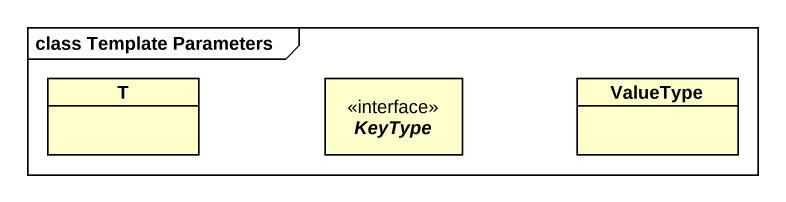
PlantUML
@startuml
mainframe class Template Parameters
hide circle
hide empty members
class T
interface KeyType <<interface>>
class ValueType
@enduml
